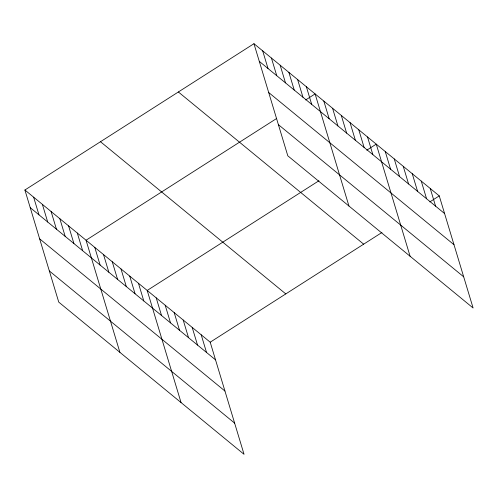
<?xml version="1.0" encoding="UTF-8"?>
<svg xmlns="http://www.w3.org/2000/svg" width="498" height="498" viewBox="0 0 498 498"><rect width="100%" height="100%" fill="white"/><g stroke="black" fill="none" stroke-linecap="round" stroke-linejoin="round"><path stroke-width="0.75" d="M24.9 190.006L210.2 342.194L244.045 454.307L58.745 302.112L24.9 190.006L253.955 43.693L439.255 195.888L473.1 307.994L287.8 155.806L253.955 43.693M276.676 118.462L86.048 240.229L119.9 352.335M305.654 99.955L315.103 93.917L348.949 206.029M318.932 180.755L147.196 290.452L181.048 402.558M366.802 150.178L376.251 144.14L410.097 256.252M210.2 342.194L381.929 232.498M429.805 201.92L439.255 195.888M259.284 61.354L444.583 213.549M268.696 92.522L453.995 244.717M278.388 124.637L463.688 276.826M178.365 91.974L363.665 244.169M100.49 141.725L285.784 293.913M30.235 207.666L215.534 359.861M39.641 238.835L224.94 391.03M49.339 270.949L234.639 423.138M430.253 188.493L435.582 206.153M421.252 181.104L426.587 198.764M412.251 173.709L417.585 191.369M403.249 166.32L408.584 183.98M394.248 158.924L399.583 176.585M385.253 151.535L390.581 169.196M367.518 136.962L372.846 154.629M358.778 129.791L364.113 147.452M350.044 122.614L355.379 140.28M341.311 115.443L346.639 133.103M332.571 108.265L337.905 125.932M323.837 101.094L329.172 118.754M306.363 86.739L311.698 104.406M297.63 79.568L302.965 97.228M288.896 72.391L294.231 90.057M280.162 65.219L285.491 82.88M271.422 58.042L276.757 75.708M262.689 50.871L268.024 68.531M201.198 334.805L206.533 352.466M192.197 327.41L197.532 345.077M183.196 320.021L188.53 337.681M174.2 312.626L179.529 330.292M165.199 305.237L170.528 322.897M156.198 297.841L161.533 315.508M138.463 283.275L143.798 300.941M129.729 276.104L135.058 293.764M120.989 268.926L126.324 286.593M112.255 261.755L117.59 279.415M103.522 254.578L108.85 272.238M94.782 247.4L100.117 265.067M77.315 233.052L82.643 250.718M68.575 225.88L73.909 243.541M59.841 218.703L65.176 236.369M51.107 211.532L56.442 229.192M42.374 204.354L47.702 222.015M33.634 197.177L38.969 214.843"/></g></svg>
